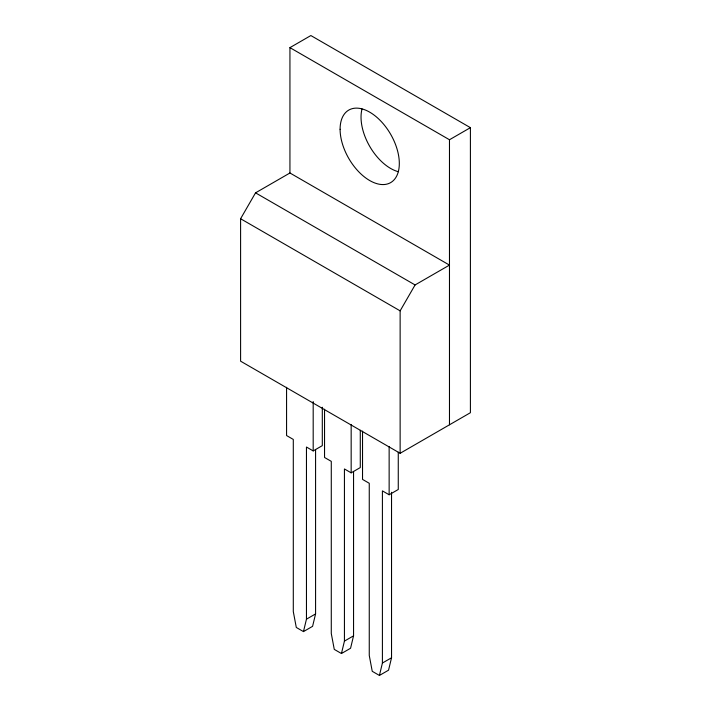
<?xml version="1.0" encoding="UTF-8"?>
<svg xmlns="http://www.w3.org/2000/svg" width="711" height="711" viewBox="0 0 711 711"><rect width="100%" height="100%" fill="white"/><g stroke="black" fill="none" stroke-linecap="round" stroke-linejoin="round"><path stroke-width="1.07" d="M286.569 387.273L286.569 435.55L293.296 439.434L293.296 611.584L296.291 627.449L303.464 631.599L306.459 619.183L306.459 447.032L313.187 450.916L322.305 445.646L322.305 407.243M315.577 449.539L315.577 613.913L312.591 626.329L303.464 631.599M324.545 409.198L324.545 457.475L331.282 461.359L331.282 633.51L334.268 649.383L341.449 653.525L344.435 641.109L344.435 468.958L351.163 472.842L360.281 467.571L360.281 430.271M353.554 471.464L353.554 635.838L350.567 648.254L341.449 653.525M362.53 431.124L362.53 479.401L369.258 483.284L369.258 655.435L372.244 671.308L379.425 675.45L382.411 663.034L382.411 490.883L389.139 494.767L398.267 489.497L398.267 452.196M391.539 492.279L391.539 657.773L388.544 670.18L379.425 675.45M400.133 453.289L240.594 361.179L240.594 218.739L255.542 192.841L289.937 172.986L449.476 265.096L415.082 284.951L400.133 310.849L400.133 453.289L470.406 412.709L470.406 127.66L310.867 35.55L289.937 47.637L289.937 172.986M289.937 47.637L449.476 139.747L470.406 127.66M306.459 619.183L315.577 613.913M344.435 641.109L353.554 635.838M382.411 663.034L391.539 657.773M255.542 192.841L415.082 284.951M240.594 218.739L400.133 310.849M449.476 139.747L449.476 424.796M389.139 446.49L389.139 494.767M351.163 424.565L351.163 472.842M313.187 401.537L313.187 450.916M398.302 171.707A41.869 24.174 60 0 1 362.041 108.907M340.098 129.26A41.869 24.174 60 0 0 384.509 184.505A41.869 24.174 60 0 0 384.509 125.287A41.869 24.174 60 0 0 340.098 129.26"/></g></svg>
